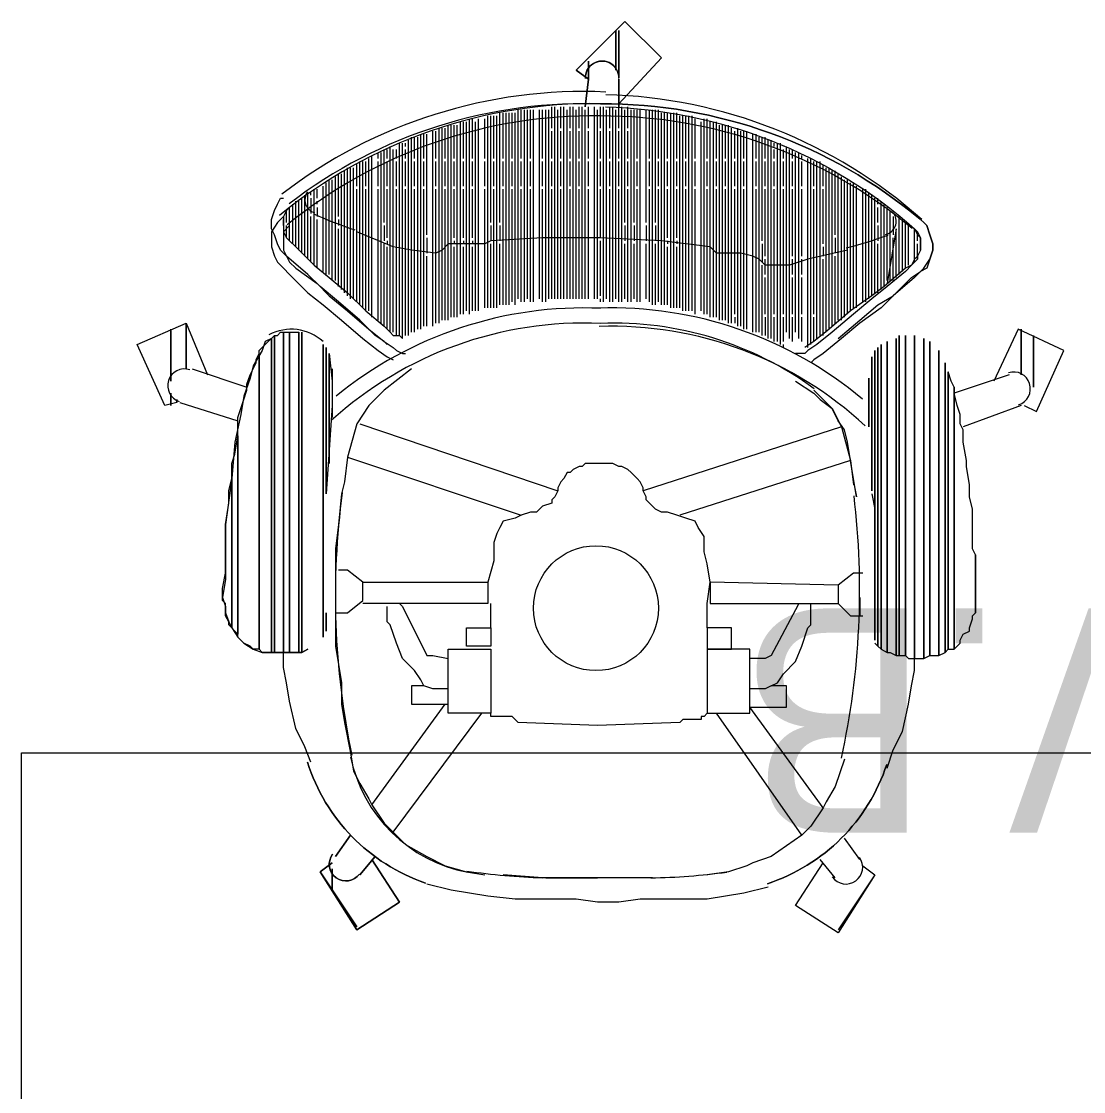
# Model space of a CAD drawing. Header units: metres. Extents: x 29 to 86.9, y -23.2 to 39.7.
# Drawn here: x 79.548 to 80.4, y -15.987 to -15.128 of the extents above; entities that cross this region are included whole.
import ezdxf

# ---------------------------------------------------------------- set-up
doc = ezdxf.new("R2010")
doc.units = ezdxf.units.M
doc.header["$LTSCALE"] = 100
doc.layers.get('0').update_dxf_attribs({"color": 254})
doc.layers.add('A-ANNO-NOTE', color=7, linetype='Continuous', lineweight=9)
doc.layers.add('Arqui', color=8, linetype='Continuous', lineweight=0)
doc.styles.add('SansSerif_1', font='SANSS__.TTF', dxfattribs={"width": 0.9, "height": 0.0018})

# ---------------------------------------------------------------- blocks, each defined once
blk = doc.blocks.new('A$C9582355f')
at = {"layer": 'Arqui'}
for points in [[(51.01793, 7.96743), (51.02038, 7.98944), (51.0106, 7.99678), (51.04973, 8.03591), (51.07907, 8.00656), (51.04483, 7.96988), (51.07907, 8.00656), (51.04973, 8.03591), (51.0106, 7.99678), (51.02038, 7.98944)], [(51.01793, 7.96743), (51.02038, 7.98944)], [(51.04483, 7.96743), (51.04483, 7.98944)], [(51.04483, 7.96743), (51.04483, 7.98944)], [(51.25271, 7.77423), (51.25271, 7.53456), (51.25271, 7.77423)], [(50.69022, 7.73266), (50.69022, 7.73021), (50.69022, 7.73266)], [(50.69022, 7.73266), (50.69022, 7.73021), (50.69022, 7.73266)], [(50.92255, 7.53456), (50.92255, 7.54924), (50.94212, 7.54924), (50.94212, 7.53456)], [(50.90788, 7.53212), (50.94212, 7.53212), (50.94212, 7.48076), (50.90788, 7.48076)], [(51.15, 7.53212), (51.11576, 7.53212), (51.11576, 7.48076), (51.15, 7.48076)], [(50.82962, 7.38294), (50.81739, 7.36582)], [(50.84674, 7.36337), (50.86875, 7.32913), (50.83451, 7.30712), (50.80517, 7.35359), (50.81495, 7.36092), (50.80517, 7.35359), (50.83451, 7.30712), (50.86875, 7.32913)], [(50.84919, 7.36582), (50.83696, 7.35114)], [(50.83451, 7.30957), (50.80517, 7.35359)]]:
    blk.add_lwpolyline(points, close=True, dxfattribs=at)
for points in [[(51.04239, 8.02857), (51.04239, 7.99678), (51.04239, 8.02857)], [(51.04239, 8.02857), (51.04239, 7.99678), (51.04239, 8.02857)], [(51.04483, 8.02857), (51.04483, 7.99189), (51.04483, 8.02857)], [(51.04483, 8.02857), (51.04483, 7.99189), (51.04483, 8.02857)], [(51.02038, 8.00412), (51.02038, 7.98944), (51.02038, 8.00412)], [(51.02038, 8.00412), (51.02038, 7.98944), (51.02038, 8.00412)], [(51.02038, 8.00412), (51.02038, 7.98944), (51.02038, 8.00412)], [(51.02038, 8.00412), (51.02038, 7.98944), (51.02038, 8.00412)], [(50.93967, 7.80602), (50.93967, 7.85738), (50.93967, 7.9601)], [(50.94212, 7.8745), (50.94212, 7.9601)], [(50.94457, 7.92586), (50.94457, 7.95521), (50.94457, 7.9601)], [(50.94701, 7.80602), (50.94701, 7.85983), (50.94701, 7.9601)], [(50.94946, 7.8745), (50.94946, 7.96254)], [(50.9519, 7.92586), (50.9519, 7.95521), (50.9519, 7.96254)], [(50.95435, 7.80847), (50.95435, 7.96254)], [(50.95679, 7.80847), (50.95679, 7.86227), (50.95679, 7.96254)], [(50.95924, 7.92586), (50.95924, 7.95521), (50.95924, 7.96254)], [(50.96168, 7.80847), (50.96168, 7.96254)], [(50.96413, 7.81336), (50.96413, 7.86227), (50.96413, 7.96499)], [(50.96658, 7.92586), (50.96658, 7.95521), (50.96658, 7.96499)], [(50.96902, 7.81092), (50.96902, 7.96499)], [(50.97147, 7.81336), (50.97147, 7.86227), (50.97147, 7.96499)], [(50.97391, 7.92586), (50.97391, 7.95521), (50.97391, 7.96499)], [(50.97636, 7.81092), (50.97636, 7.96499)], [(50.98125, 7.81336), (50.98125, 7.86227), (50.98125, 7.96499)], [(50.98369, 7.92586), (50.98369, 7.95521), (50.98369, 7.96499)], [(50.98614, 7.81092), (50.98614, 7.96499)], [(50.98859, 7.81336), (50.98859, 7.86227), (50.98859, 7.96499)], [(50.99103, 7.95031), (50.99103, 7.95521), (50.99103, 7.96499), (50.99103, 7.96743)], [(50.99348, 7.81336), (50.99348, 7.96743)], [(50.99592, 7.81336), (50.99592, 7.86227), (50.99592, 7.96499)], [(50.99837, 7.95031), (50.99837, 7.95521), (50.99837, 7.96499), (50.99837, 7.96743)], [(51.00081, 7.81336), (51.00081, 7.96743)], [(51.00326, 7.81336), (51.00326, 7.86227), (51.00326, 7.96499)], [(51.00571, 7.95031), (51.00571, 7.95521), (51.00571, 7.96499), (51.00571, 7.96743)], [(51.00815, 7.81336), (51.00815, 7.96743)], [(51.0106, 7.81336), (51.0106, 7.86227), (51.0106, 7.96499)], [(51.01304, 7.95031), (51.01304, 7.95521), (51.01304, 7.96499), (51.01304, 7.96743)], [(51.01549, 7.81336), (51.01549, 7.96743)], [(51.01793, 7.81336), (51.01793, 7.86227), (51.01793, 7.96499)], [(51.02038, 7.95031), (51.02038, 7.95521), (51.02038, 7.96499), (51.02038, 7.96743)], [(51.02527, 7.81336), (51.02527, 7.96743)], [(51.02772, 7.81336), (51.02772, 7.86227), (51.02772, 7.96499)], [(51.03016, 7.95031), (51.03016, 7.95521), (51.03016, 7.96499), (51.03016, 7.96743)], [(51.03261, 7.81092), (51.03261, 7.96743)], [(51.03505, 7.81336), (51.03505, 7.86227), (51.03505, 7.96499)], [(51.0375, 7.95031), (51.0375, 7.95521), (51.0375, 7.96499), (51.0375, 7.96743)], [(51.03994, 7.81092), (51.03994, 7.96743)], [(51.04239, 7.81336), (51.04239, 7.86227), (51.04239, 7.96499)], [(51.04483, 7.95031), (51.04483, 7.95521), (51.04483, 7.96499), (51.04483, 7.96743)], [(51.04728, 7.81092), (51.04728, 7.96743)], [(51.04973, 7.8745), (51.04973, 7.96499)], [(51.05217, 7.95031), (51.05217, 7.95521), (51.05217, 7.96499), (51.05217, 7.96743)], [(51.05462, 7.81092), (51.05462, 7.85983), (51.05462, 7.96499)], [(51.05706, 7.8745), (51.05706, 7.96499)], [(51.05951, 7.92586), (51.05951, 7.95521), (51.05951, 7.96499)], [(51.06195, 7.81092), (51.06195, 7.85983), (51.06195, 7.96499)], [(51.06685, 7.8745), (51.06685, 7.96499)], [(51.06929, 7.92586), (51.06929, 7.95521), (51.06929, 7.96499)], [(51.07174, 7.80847), (51.07174, 7.85983), (51.07174, 7.96499)], [(51.07418, 7.8745), (51.07418, 7.96499)], [(51.07663, 7.92586), (51.07663, 7.95521), (51.07663, 7.96499)], [(51.07907, 7.80847), (51.07907, 7.85983), (51.07907, 7.96254)], [(51.08152, 7.80847), (51.08152, 7.96254)], [(51.08396, 7.92586), (51.08396, 7.95521), (51.08396, 7.96254)], [(51.08641, 7.80602), (51.08641, 7.85738), (51.08641, 7.96254)], [(51.08886, 7.80602), (51.08886, 7.96254)], [(51.0913, 7.92586), (51.0913, 7.95521), (51.0913, 7.96254)], [(51.09375, 7.80602), (51.09375, 7.85738), (51.09375, 7.9601)], [(51.09619, 7.80358), (51.09619, 7.9601)], [(51.09864, 7.92586), (51.09864, 7.95521), (51.09864, 7.9601)], [(51.10108, 7.80358), (51.10108, 7.85738), (51.10108, 7.9601)], [(51.10353, 7.80358), (51.10353, 7.85494), (51.10353, 7.9601)], [(50.90788, 7.79624), (50.90788, 7.85494), (50.90788, 7.95276)], [(50.91033, 7.79869), (50.91033, 7.95276)], [(50.91277, 7.92586), (50.91277, 7.95276)], [(50.91522, 7.79869), (50.91522, 7.85738), (50.91522, 7.95276)], [(50.91766, 7.80113), (50.91766, 7.95521)], [(50.92011, 7.92586), (50.92011, 7.95521)], [(50.92255, 7.80358), (50.92255, 7.85738), (50.92255, 7.95521)], [(50.925, 7.80113), (50.925, 7.95765)], [(50.92745, 7.92586), (50.92745, 7.95521), (50.92745, 7.95765)], [(50.92989, 7.80358), (50.92989, 7.85738), (50.92989, 7.95521)], [(50.93234, 7.80358), (50.93234, 7.95765)], [(50.93723, 7.92586), (50.93723, 7.95521), (50.93723, 7.95765)], [(51.10597, 7.92586), (51.10597, 7.95521), (51.10597, 7.95765)], [(51.11087, 7.80358), (51.11087, 7.85494), (51.11087, 7.95521)], [(51.11331, 7.80113), (51.11331, 7.85494), (51.11331, 7.95765)], [(51.11576, 7.92586), (51.11576, 7.95521), (51.11576, 7.95765)], [(51.1182, 7.79869), (51.1182, 7.85494), (51.1182, 7.95521)], [(51.12065, 7.79869), (51.12065, 7.85249), (51.12065, 7.95521)], [(51.12309, 7.92586), (51.12309, 7.95521)], [(51.12554, 7.79624), (51.12554, 7.95276)], [(51.12799, 7.79624), (51.12799, 7.85004), (51.12799, 7.95276)], [(51.13043, 7.92586), (51.13043, 7.95276)], [(51.13288, 7.7938), (51.13288, 7.95276)], [(50.87853, 7.78646), (50.87853, 7.85249), (50.87853, 7.94298)], [(50.88098, 7.92586), (50.88098, 7.94298)], [(50.88343, 7.7889), (50.88343, 7.85249), (50.88343, 7.94298)], [(50.88587, 7.7889), (50.88587, 7.85249), (50.88587, 7.94542)], [(50.88832, 7.92586), (50.88832, 7.94542)], [(50.89076, 7.86472), (50.89076, 7.94542)], [(50.89565, 7.79135), (50.89565, 7.85004), (50.89565, 7.94787)], [(50.8981, 7.92586), (50.8981, 7.94787)], [(50.90054, 7.7938), (50.90054, 7.85249), (50.90054, 7.95031)], [(50.90299, 7.79624), (50.90299, 7.85249), (50.90299, 7.95031)], [(50.90544, 7.92586), (50.90544, 7.95031)], [(50.99103, 7.92586), (50.99103, 7.94787)], [(50.99837, 7.92586), (50.99837, 7.94787)], [(51.00571, 7.92586), (51.00571, 7.94787)], [(51.01304, 7.92586), (51.01304, 7.94787)], [(51.02038, 7.92586), (51.02038, 7.94787)], [(51.03016, 7.92586), (51.03016, 7.94787)], [(51.0375, 7.92586), (51.0375, 7.94787)], [(51.04483, 7.92586), (51.04483, 7.94787)], [(51.05217, 7.92586), (51.05217, 7.94787)], [(51.13532, 7.7938), (51.13532, 7.85004), (51.13532, 7.95031)], [(51.13777, 7.92586), (51.13777, 7.94787)], [(51.14021, 7.79135), (51.14021, 7.95031)], [(51.14266, 7.79135), (51.14266, 7.85004), (51.14266, 7.94787)], [(51.1451, 7.92586), (51.1451, 7.94787)], [(51.14755, 7.7889), (51.14755, 7.94787)], [(51.15244, 7.78646), (51.15244, 7.8476), (51.15244, 7.94542)], [(51.15489, 7.92586), (51.15489, 7.94542)], [(51.15733, 7.78646), (51.15733, 7.84515), (51.15733, 7.94298)], [(51.15978, 7.85983), (51.15978, 7.94298)], [(51.16222, 7.92586), (51.16222, 7.94298)], [(50.86141, 7.78646), (50.86141, 7.85738), (50.86141, 7.93564)], [(50.86631, 7.93564), (50.86631, 7.93564)], [(50.86875, 7.78401), (50.86875, 7.85494), (50.86875, 7.93809)], [(50.8712, 7.78157), (50.8712, 7.85494), (50.8712, 7.93809)], [(50.87364, 7.93564), (50.87364, 7.93809)], [(50.87609, 7.78401), (50.87609, 7.85249), (50.87609, 7.94053)], [(51.16467, 7.78157), (51.16467, 7.84026), (51.16467, 7.94053)], [(51.16711, 7.78157), (51.16711, 7.94053)], [(51.16956, 7.93564), (51.16956, 7.93809)], [(51.17201, 7.77912), (51.17201, 7.84026), (51.17201, 7.93809)], [(51.17445, 7.77668), (51.17445, 7.93809)], [(51.1769, 7.93564), (51.1769, 7.93564)], [(51.17934, 7.78646), (51.17934, 7.84026), (51.17934, 7.93564)], [(50.84185, 7.92586), (50.84185, 7.92586)], [(50.8443, 7.80358), (50.8443, 7.92586)], [(50.84674, 7.79869), (50.84674, 7.86227), (50.84674, 7.9283)], [(50.85163, 7.92586), (50.85163, 7.93075)], [(50.85408, 7.7938), (50.85408, 7.85983), (50.85408, 7.93075)], [(50.85652, 7.8745), (50.85652, 7.9332)], [(50.85897, 7.92586), (50.85897, 7.9332)], [(50.86386, 7.78646), (50.86386, 7.9332)], [(50.86631, 7.92586), (50.86631, 7.9332)], [(50.87364, 7.92586), (50.87364, 7.9332)], [(51.16956, 7.92586), (51.16956, 7.9332)], [(51.1769, 7.92586), (51.1769, 7.9332)], [(51.18179, 7.78157), (51.18179, 7.9332)], [(51.18423, 7.92586), (51.18423, 7.9332)], [(51.18668, 7.78646), (51.18668, 7.84271), (51.18668, 7.93075)], [(51.18913, 7.78157), (51.18913, 7.93075)], [(51.19157, 7.92586), (51.19157, 7.9283)], [(51.19646, 7.77423), (51.19646, 7.84271), (51.19646, 7.92586)], [(51.19891, 7.77668), (51.19891, 7.84515), (51.19891, 7.92586)], [(50.82718, 7.81581), (50.82718, 7.84026), (50.82718, 7.90874), (50.82718, 7.91852)], [(50.82962, 7.81336), (50.82962, 7.86961), (50.82962, 7.91852)], [(50.83207, 7.81336), (50.83207, 7.86716), (50.83207, 7.91852)], [(50.83451, 7.90385), (50.83451, 7.90874), (50.83451, 7.91852), (50.83451, 7.92097)], [(50.83696, 7.80847), (50.83696, 7.86716), (50.83696, 7.92341)], [(50.8394, 7.80602), (50.8394, 7.86472), (50.8394, 7.92341)], [(50.84185, 7.90385), (50.84185, 7.90874), (50.84185, 7.91852), (50.84185, 7.92341)], [(50.85163, 7.90385), (50.85163, 7.90874), (50.85163, 7.91852), (50.85163, 7.92341)], [(50.85897, 7.90385), (50.85897, 7.90874), (50.85897, 7.91852), (50.85897, 7.92341)], [(50.86631, 7.90385), (50.86631, 7.90874), (50.86631, 7.91852), (50.86631, 7.92341)], [(50.87364, 7.90385), (50.87364, 7.90874), (50.87364, 7.91852), (50.87364, 7.92341)], [(50.88098, 7.90385), (50.88098, 7.90874), (50.88098, 7.91852), (50.88098, 7.92341)], [(50.88832, 7.90385), (50.88832, 7.90874), (50.88832, 7.91852), (50.88832, 7.92341)], [(50.8981, 7.90385), (50.8981, 7.90874), (50.8981, 7.91852), (50.8981, 7.92341)], [(50.90544, 7.90385), (50.90544, 7.90874), (50.90544, 7.91852), (50.90544, 7.92341)], [(50.91277, 7.90385), (50.91277, 7.90874), (50.91277, 7.91852), (50.91277, 7.92341)], [(50.92011, 7.90385), (50.92011, 7.90874), (50.92011, 7.91852), (50.92011, 7.92341)], [(50.92745, 7.90385), (50.92745, 7.90874), (50.92745, 7.91852), (50.92745, 7.92341)], [(50.93723, 7.90385), (50.93723, 7.90874), (50.93723, 7.91852), (50.93723, 7.92341)], [(50.94457, 7.90385), (50.94457, 7.90874), (50.94457, 7.91852), (50.94457, 7.92341)], [(50.9519, 7.90385), (50.9519, 7.90874), (50.9519, 7.91852), (50.9519, 7.92341)], [(50.95924, 7.90385), (50.95924, 7.90874), (50.95924, 7.91852), (50.95924, 7.92341)], [(50.96658, 7.90385), (50.96658, 7.90874), (50.96658, 7.91852), (50.96658, 7.92341)], [(50.97391, 7.90385), (50.97391, 7.90874), (50.97391, 7.91852), (50.97391, 7.92341)], [(50.98369, 7.90385), (50.98369, 7.90874), (50.98369, 7.91852), (50.98369, 7.92341)], [(50.99103, 7.90385), (50.99103, 7.90874), (50.99103, 7.91852), (50.99103, 7.92341)], [(50.99837, 7.90385), (50.99837, 7.90874), (50.99837, 7.91852), (50.99837, 7.92341)], [(51.00571, 7.90385), (51.00571, 7.90874), (51.00571, 7.91852), (51.00571, 7.92341)], [(51.01304, 7.90385), (51.01304, 7.90874), (51.01304, 7.91852), (51.01304, 7.92341)], [(51.02038, 7.90385), (51.02038, 7.90874), (51.02038, 7.91852), (51.02038, 7.92341)], [(51.03016, 7.90385), (51.03016, 7.90874), (51.03016, 7.91852), (51.03016, 7.92341)], [(51.0375, 7.90385), (51.0375, 7.90874), (51.0375, 7.91852), (51.0375, 7.92341)], [(51.04483, 7.90385), (51.04483, 7.90874), (51.04483, 7.91852), (51.04483, 7.92341)], [(51.05217, 7.90385), (51.05217, 7.90874), (51.05217, 7.91852), (51.05217, 7.92341)], [(51.05951, 7.90385), (51.05951, 7.90874), (51.05951, 7.91852), (51.05951, 7.92341)], [(51.06929, 7.90385), (51.06929, 7.90874), (51.06929, 7.91852), (51.06929, 7.92341)], [(51.07663, 7.90385), (51.07663, 7.90874), (51.07663, 7.91852), (51.07663, 7.92341)], [(51.08396, 7.90385), (51.08396, 7.90874), (51.08396, 7.91852), (51.08396, 7.92341)], [(51.0913, 7.90385), (51.0913, 7.90874), (51.0913, 7.91852), (51.0913, 7.92341)], [(51.09864, 7.90385), (51.09864, 7.90874), (51.09864, 7.91852), (51.09864, 7.92341)], [(51.10597, 7.90385), (51.10597, 7.90874), (51.10597, 7.91852), (51.10597, 7.92341)], [(51.11576, 7.90385), (51.11576, 7.90874), (51.11576, 7.91852), (51.11576, 7.92341)], [(51.12309, 7.90385), (51.12309, 7.90874), (51.12309, 7.91852), (51.12309, 7.92341)], [(51.13043, 7.90385), (51.13043, 7.90874), (51.13043, 7.91852), (51.13043, 7.92341)], [(51.13777, 7.90385), (51.13777, 7.90874), (51.13777, 7.91852), (51.13777, 7.92341)], [(51.1451, 7.90385), (51.1451, 7.90874), (51.1451, 7.91852), (51.1451, 7.92341)], [(51.15489, 7.90385), (51.15489, 7.90874), (51.15489, 7.91852), (51.15489, 7.92341)], [(51.16222, 7.90385), (51.16222, 7.90874), (51.16222, 7.91852), (51.16222, 7.92341)], [(51.16956, 7.90385), (51.16956, 7.90874), (51.16956, 7.91852), (51.16956, 7.92341)], [(51.1769, 7.90385), (51.1769, 7.90874), (51.1769, 7.91852), (51.1769, 7.92341)], [(51.18423, 7.90385), (51.18423, 7.90874), (51.18423, 7.91852), (51.18423, 7.92341)], [(51.19157, 7.90385), (51.19157, 7.90874), (51.19157, 7.91852), (51.19157, 7.92341)], [(51.20135, 7.90385), (51.20135, 7.90874), (51.20135, 7.91852), (51.20135, 7.92341)], [(51.2038, 7.78157), (51.2038, 7.84515), (51.2038, 7.92341)], [(51.20624, 7.78401), (51.20624, 7.8476), (51.20624, 7.92341)], [(51.20869, 7.90385), (51.20869, 7.90874), (51.20869, 7.91852), (51.20869, 7.92097)], [(51.21114, 7.78646), (51.21114, 7.91852)], [(51.21358, 7.7889), (51.21358, 7.85004), (51.21358, 7.91852)], [(50.8125, 7.83293), (50.8125, 7.84026), (50.8125, 7.90874)], [(50.81495, 7.82803), (50.81495, 7.8745), (50.81495, 7.90874)], [(50.81739, 7.82803), (50.81739, 7.91118)], [(50.81984, 7.87939), (50.81984, 7.90874), (50.81984, 7.91363)], [(50.82229, 7.8207), (50.82229, 7.87206), (50.82229, 7.91363)], [(50.82473, 7.81825), (50.82473, 7.91608)], [(51.21603, 7.79135), (51.21603, 7.7938), (51.21603, 7.84026), (51.21603, 7.85004), (51.21603, 7.90874), (51.21603, 7.91608)], [(51.21847, 7.86472), (51.21847, 7.91608)], [(51.22092, 7.79624), (51.22092, 7.85249), (51.22092, 7.91363)], [(51.22336, 7.79624), (51.22336, 7.84026), (51.22336, 7.85249), (51.22336, 7.90874), (51.22336, 7.91118)], [(51.22581, 7.79869), (51.22581, 7.85249), (51.22581, 7.90874)], [(51.22825, 7.80113), (51.22825, 7.85494), (51.22825, 7.90874)], [(50.80027, 7.84026), (50.80027, 7.87939), (50.80027, 7.9014)], [(50.80272, 7.89407), (50.80272, 7.9014)], [(50.80761, 7.83537), (50.80761, 7.87695), (50.80761, 7.90385)], [(50.81006, 7.83293), (50.81006, 7.87695), (50.81006, 7.90629)], [(50.83451, 7.81092), (50.83451, 7.84026), (50.83451, 7.86716), (50.83451, 7.9014)], [(50.84185, 7.80358), (50.84185, 7.84026), (50.84185, 7.86472), (50.84185, 7.9014)], [(50.85163, 7.79624), (50.85163, 7.84026), (50.85163, 7.9014)], [(50.85897, 7.86227), (50.85897, 7.9014)], [(50.86631, 7.78401), (50.86631, 7.7938), (50.86631, 7.84026), (50.86631, 7.9014)], [(50.87364, 7.78401), (50.87364, 7.7938), (50.87364, 7.84026), (50.87364, 7.85249), (50.87364, 7.9014)], [(50.88098, 7.78646), (50.88098, 7.7938), (50.88098, 7.84026), (50.88098, 7.85249), (50.88098, 7.9014)], [(50.88832, 7.79135), (50.88832, 7.7938), (50.88832, 7.84026), (50.88832, 7.85004), (50.88832, 7.9014)], [(50.8981, 7.7938), (50.8981, 7.84026), (50.8981, 7.85004), (50.8981, 7.9014)], [(50.90544, 7.79624), (50.90544, 7.84026), (50.90544, 7.9014)], [(50.91277, 7.86227), (50.91277, 7.9014)], [(50.92011, 7.86227), (50.92011, 7.9014)], [(50.92745, 7.86227), (50.92745, 7.9014)], [(50.93723, 7.80602), (50.93723, 7.84026), (50.93723, 7.9014)], [(50.94457, 7.80602), (50.94457, 7.84026), (50.94457, 7.9014)], [(50.9519, 7.80847), (50.9519, 7.84026), (50.9519, 7.9014)], [(50.95924, 7.81092), (50.95924, 7.84026), (50.95924, 7.9014)], [(50.96658, 7.81092), (50.96658, 7.84026), (50.96658, 7.9014)], [(50.97391, 7.81092), (50.97391, 7.84026), (50.97391, 7.9014)], [(50.98369, 7.81092), (50.98369, 7.84026), (50.98369, 7.9014)], [(50.99103, 7.81336), (50.99103, 7.84026), (50.99103, 7.9014)], [(50.99837, 7.81336), (50.99837, 7.84026), (50.99837, 7.9014)], [(51.00571, 7.81336), (51.00571, 7.84026), (51.00571, 7.9014)], [(51.01304, 7.81336), (51.01304, 7.84026), (51.01304, 7.9014)], [(51.02038, 7.81336), (51.02038, 7.84026), (51.02038, 7.9014)], [(51.03016, 7.86227), (51.03016, 7.9014)], [(51.0375, 7.81092), (51.0375, 7.84026), (51.0375, 7.9014)], [(51.04483, 7.81092), (51.04483, 7.84026), (51.04483, 7.9014)], [(51.05217, 7.81092), (51.05217, 7.84026), (51.05217, 7.9014)], [(51.05951, 7.81092), (51.05951, 7.84026), (51.05951, 7.9014)], [(51.06929, 7.81092), (51.06929, 7.84026), (51.06929, 7.9014)], [(51.07663, 7.81092), (51.07663, 7.84026), (51.07663, 7.9014)], [(51.08396, 7.86227), (51.08396, 7.9014)], [(51.0913, 7.86227), (51.0913, 7.9014)], [(51.09864, 7.80358), (51.09864, 7.84026), (51.09864, 7.9014)], [(51.10597, 7.80113), (51.10597, 7.84026), (51.10597, 7.9014)], [(51.11576, 7.80113), (51.11576, 7.84026), (51.11576, 7.9014)], [(51.12309, 7.79869), (51.12309, 7.84026), (51.12309, 7.85004), (51.12309, 7.9014)], [(51.13043, 7.79624), (51.13043, 7.84026), (51.13043, 7.85004), (51.13043, 7.9014)], [(51.13777, 7.80113), (51.13777, 7.84026), (51.13777, 7.85004), (51.13777, 7.9014)], [(51.1451, 7.7889), (51.1451, 7.7938), (51.1451, 7.84026), (51.1451, 7.85004), (51.1451, 7.9014)], [(51.15489, 7.78646), (51.15489, 7.7938), (51.15489, 7.84026), (51.15489, 7.9014)], [(51.16222, 7.8476), (51.16222, 7.9014)], [(51.16956, 7.80113), (51.16956, 7.84026), (51.16956, 7.9014)], [(51.1769, 7.80113), (51.1769, 7.84026), (51.1769, 7.9014)], [(51.18423, 7.8476), (51.18423, 7.9014)], [(51.19157, 7.8476), (51.19157, 7.9014)], [(51.20135, 7.80113), (51.20135, 7.84026), (51.20135, 7.9014)], [(51.20869, 7.85738), (51.20869, 7.9014)], [(51.2307, 7.80358), (51.2307, 7.84026), (51.2307, 7.90629)], [(51.23315, 7.80602), (51.23315, 7.85494), (51.23315, 7.90629)], [(51.23559, 7.80602), (51.23559, 7.85494), (51.23559, 7.90385)], [(51.24048, 7.81092), (51.24048, 7.84026), (51.24048, 7.9014)], [(51.24293, 7.81092), (51.24293, 7.85738), (51.24293, 7.9014)], [(50.85897, 7.77668), (50.85652, 7.77912), (50.84919, 7.78401), (50.83696, 7.79624), (50.81984, 7.81092), (50.80517, 7.82314), (50.79538, 7.83293), (50.77826, 7.8476), (50.77337, 7.85249), (50.77093, 7.85738), (50.76848, 7.86472), (50.76604, 7.86961), (50.76604, 7.87695), (50.76848, 7.88428), (50.77093, 7.88917), (50.77337, 7.89407), (50.77582, 7.89407)], [(50.7856, 7.85494), (50.7856, 7.89162)], [(50.78805, 7.85249), (50.78805, 7.89162)], [(50.79049, 7.85004), (50.79049, 7.89407)], [(50.79294, 7.8476), (50.79294, 7.89162), (50.79294, 7.89651)], [(50.79538, 7.84515), (50.79538, 7.88428), (50.79538, 7.89896)], [(50.79783, 7.89651), (50.79783, 7.89896)], [(50.79783, 7.89407), (50.79783, 7.88184)], [(50.80272, 7.88917), (50.80272, 7.89162)], [(51.03261, 7.86227), (51.03261, 7.89162)], [(51.24537, 7.81336), (51.24537, 7.89896)], [(51.24782, 7.81581), (51.24782, 7.84026), (51.24782, 7.89651)], [(51.25027, 7.81825), (51.25027, 7.85983), (51.25027, 7.89407)], [(51.25271, 7.88917), (51.25271, 7.89407)], [(51.25516, 7.8207), (51.25516, 7.84026), (51.25516, 7.89162)], [(50.78071, 7.88673), (50.77826, 7.88428), (50.77582, 7.87939), (50.77582, 7.87695), (50.77582, 7.87206), (50.77582, 7.86716), (50.77826, 7.86227), (50.78071, 7.85983), (50.7856, 7.85494), (50.80027, 7.84026), (50.8125, 7.83048), (50.82718, 7.81825), (50.84185, 7.80358), (50.85652, 7.79135), (50.86141, 7.78646), (50.86386, 7.78401), (50.86875, 7.78401), (50.8712, 7.78157)], [(50.77826, 7.8745), (50.77826, 7.88428)], [(50.78071, 7.85983), (50.78071, 7.88673)], [(50.78316, 7.85738), (50.78316, 7.88917)], [(50.80272, 7.88673), (50.80272, 7.87939)], [(51.25271, 7.8745), (51.25271, 7.88673)], [(51.2576, 7.82314), (51.2576, 7.88917)], [(51.26005, 7.82803), (51.26005, 7.86472), (51.26005, 7.88673)], [(51.26249, 7.82803), (51.26249, 7.84026), (51.26249, 7.86472), (51.26249, 7.88428)], [(51.26494, 7.88184), (51.26494, 7.88428)], [(50.77582, 7.87939), (50.77093, 7.8745), (50.76604, 7.86716), (50.76604, 7.86227), (50.76604, 7.85494), (50.76848, 7.8476), (50.77093, 7.84271), (50.77582, 7.83782), (50.78071, 7.83293), (50.79538, 7.81825), (50.80761, 7.80847), (50.82229, 7.79624), (50.8394, 7.78157), (50.85163, 7.77179), (50.85897, 7.76689), (50.86386, 7.76445)], [(50.77582, 7.87206), (50.77582, 7.87695)], [(50.79783, 7.84271), (50.79783, 7.87939)], [(50.80272, 7.83782), (50.80272, 7.84026), (50.80272, 7.87695)], [(50.81984, 7.87695), (50.81984, 7.87206)], [(51.28939, 7.8745), (51.29184, 7.87206), (51.29429, 7.86472), (51.29673, 7.85738), (51.29673, 7.85249), (51.29429, 7.84515), (51.29184, 7.83782), (51.28695, 7.83537), (51.28206, 7.83048), (51.26494, 7.81581), (51.25516, 7.80602), (51.23804, 7.7938), (51.22336, 7.78157), (51.20869, 7.76934), (51.20135, 7.76445), (51.19891, 7.762)], [(51.22092, 7.78157), (51.23804, 7.79624), (51.25271, 7.80847), (51.26494, 7.81581), (51.27961, 7.83048), (51.28695, 7.83537), (51.28939, 7.83782), (51.29429, 7.84515), (51.29673, 7.85249), (51.29673, 7.85738), (51.29429, 7.86472), (51.29184, 7.87206), (51.28939, 7.8745), (51.28695, 7.87695)], [(51.26494, 7.87939), (51.26494, 7.86472)], [(51.26983, 7.83293), (51.26983, 7.84026), (51.26983, 7.87939)], [(51.27228, 7.83537), (51.27228, 7.87695)], [(51.27472, 7.83782), (51.27472, 7.8745)], [(50.78071, 7.87206), (50.77582, 7.86716), (50.77582, 7.86472), (50.77582, 7.85983), (50.77582, 7.85738), (50.77582, 7.85249), (50.77826, 7.8476), (50.78071, 7.84271), (50.7856, 7.83782), (50.80272, 7.82559), (50.8125, 7.81581), (50.82718, 7.80358), (50.8443, 7.7889), (50.85652, 7.77912), (50.86386, 7.77423), (50.86631, 7.77179), (50.8712, 7.76934), (50.87364, 7.76934)], [(50.77826, 7.86227), (50.77826, 7.87206)], [(50.81984, 7.82314), (50.81984, 7.84026), (50.81984, 7.86961)], [(51.22825, 7.85249), (51.19646, 7.84515), (51.18179, 7.84026), (51.16222, 7.84026), (51.15733, 7.84515), (51.15244, 7.8476), (51.14266, 7.85004), (51.12309, 7.85004), (51.1182, 7.85494), (51.07907, 7.85983), (51.03016, 7.86227), (50.98369, 7.86227), (50.94212, 7.85983), (50.93723, 7.85738), (50.91766, 7.85738), (50.90788, 7.85738), (50.90299, 7.85249), (50.8981, 7.85004), (50.87853, 7.85249), (50.86386, 7.85494), (50.83451, 7.86716)], [(50.85652, 7.87206), (50.85652, 7.85983)], [(50.94212, 7.87206), (50.94212, 7.85983)], [(50.94946, 7.87206), (50.94946, 7.85983)], [(51.04973, 7.87206), (51.04973, 7.85983)], [(51.05706, 7.87206), (51.05706, 7.85983)], [(51.06685, 7.87206), (51.06685, 7.85983)], [(51.07418, 7.87206), (51.07418, 7.85983)], [(51.28206, 7.86961), (51.2845, 7.86472), (51.28695, 7.86227), (51.28695, 7.85738), (51.28695, 7.85249), (51.2845, 7.8476), (51.2845, 7.84515), (51.27961, 7.84026), (51.27472, 7.83537), (51.26005, 7.82314), (51.24782, 7.81336), (51.23315, 7.80113), (51.21603, 7.78646), (51.2038, 7.77668), (51.19646, 7.77179), (51.19402, 7.76934), (51.19157, 7.76934), (51.18668, 7.76934)], [(51.25271, 7.87206), (51.25271, 7.85983)], [(51.26738, 7.83048), (51.26738, 7.86961), (51.26005, 7.82559)], [(51.27717, 7.84026), (51.27717, 7.87206)], [(51.28206, 7.84271), (51.28206, 7.86961)], [(51.2845, 7.85983), (51.2845, 7.86716)], [(50.85652, 7.79135), (50.85652, 7.85738)], [(50.85897, 7.85983), (50.85897, 7.85738)], [(50.89076, 7.86227), (50.89076, 7.85004)], [(50.91277, 7.85983), (50.91277, 7.85738)], [(50.92011, 7.85983), (50.92011, 7.85738)], [(50.92745, 7.85983), (50.92745, 7.85738)], [(50.94212, 7.80602), (50.94212, 7.85738)], [(50.94946, 7.80847), (50.94946, 7.85738)], [(51.03016, 7.81825), (51.03016, 7.84026), (51.03016, 7.85983)], [(51.04973, 7.81336), (51.04973, 7.85738)], [(51.05706, 7.81336), (51.05706, 7.85738)], [(51.06685, 7.81336), (51.06685, 7.85738)], [(51.07418, 7.80847), (51.07418, 7.85738)], [(51.08396, 7.85983), (51.08396, 7.85738)], [(51.0913, 7.85983), (51.0913, 7.85738)], [(51.15978, 7.85738), (51.15978, 7.84271)], [(51.21847, 7.86227), (51.21847, 7.85004)], [(51.25271, 7.81825), (51.25271, 7.85738)], [(51.26494, 7.82803), (51.26494, 7.86227)], [(51.2845, 7.84515), (51.2845, 7.85738)], [(51.28695, 7.85249), (51.28695, 7.86227)], [(50.85897, 7.7889), (50.85897, 7.7938), (50.85897, 7.84026), (50.85897, 7.85494)], [(50.91277, 7.79869), (50.91277, 7.84026), (50.91277, 7.85494)], [(50.92011, 7.80113), (50.92011, 7.84026), (50.92011, 7.85494)], [(50.92745, 7.80358), (50.92745, 7.84026), (50.92745, 7.85494)], [(51.08396, 7.80847), (51.08396, 7.84026), (51.08396, 7.85494)], [(51.0913, 7.80602), (51.0913, 7.84026), (51.0913, 7.85494)], [(51.20869, 7.85494), (51.20869, 7.8476)], [(50.89076, 7.79135), (50.89076, 7.8476)], [(51.15978, 7.78401), (51.15978, 7.84026)], [(51.16222, 7.83293), (51.16222, 7.84026), (51.16222, 7.84271), (51.16222, 7.84515)], [(51.18423, 7.83293), (51.18423, 7.84026), (51.18423, 7.84271), (51.18423, 7.84515)], [(51.19157, 7.83293), (51.19157, 7.84026), (51.19157, 7.84271), (51.19157, 7.84515)], [(51.20869, 7.78401), (51.20869, 7.7938), (51.20869, 7.84026), (51.20869, 7.84515)], [(51.21847, 7.7938), (51.21847, 7.8476)], [(51.16222, 7.80113), (51.16222, 7.83048)], [(51.18423, 7.80113), (51.18423, 7.83048)], [(51.19157, 7.80113), (51.19157, 7.83048)], [(51.03016, 7.81581), (51.03016, 7.81825)], [(51.03016, 7.81092), (51.03016, 7.81336)], [(51.13777, 7.79869), (51.13777, 7.7938)], [(51.16222, 7.79869), (51.16222, 7.7938), (51.16222, 7.78401)], [(51.16956, 7.77912), (51.16956, 7.78401), (51.16956, 7.7938), (51.16956, 7.79869)], [(51.1769, 7.77912), (51.1769, 7.78401), (51.1769, 7.7938), (51.1769, 7.79869)], [(51.18423, 7.77912), (51.18423, 7.78401), (51.18423, 7.7938), (51.18423, 7.79869)], [(51.19157, 7.77912), (51.19157, 7.78401), (51.19157, 7.7938), (51.19157, 7.79869)], [(51.20135, 7.77912), (51.20135, 7.78401), (51.20135, 7.7938), (51.20135, 7.79869)], [(50.65843, 7.77668), (50.69756, 7.7938)], [(50.69022, 7.73021), (50.68044, 7.72776), (50.65843, 7.77668), (50.69756, 7.7938), (50.71468, 7.75222)], [(50.68533, 7.7889), (50.68533, 7.74733), (50.68533, 7.7889)], [(50.68533, 7.7889), (50.68533, 7.74733), (50.68533, 7.7889)], [(50.69756, 7.7938), (50.69756, 7.75711), (50.69756, 7.7938)], [(50.69756, 7.7938), (50.69756, 7.75711), (50.69756, 7.7938)], [(51.3701, 7.72776), (51.37988, 7.72287), (51.40189, 7.77179), (51.36521, 7.7889), (51.34564, 7.74733)], [(51.40189, 7.77179), (51.36521, 7.7889)], [(51.36765, 7.7889), (51.36765, 7.75222), (51.36765, 7.7889)], [(51.36765, 7.7889), (51.36765, 7.75222), (51.36765, 7.7889)], [(50.70245, 7.75711), (50.74647, 7.74244), (50.74647, 7.74488), (50.74892, 7.75222), (50.75136, 7.75711), (50.75381, 7.762), (50.75381, 7.76445), (50.75625, 7.76934), (50.75625, 7.77179), (50.7587, 7.77423), (50.76115, 7.77668), (50.76359, 7.77912), (50.76604, 7.78157), (50.76848, 7.78401), (50.77093, 7.78401), (50.77337, 7.78646), (50.77582, 7.78646), (50.78071, 7.78646), (50.78316, 7.78646), (50.78805, 7.78646)], [(50.76604, 7.78157), (50.76115, 7.77912), (50.7587, 7.77179), (50.75136, 7.75956), (50.74892, 7.74978), (50.74403, 7.7351), (50.74158, 7.72043), (50.73669, 7.69842), (50.73424, 7.66907), (50.72935, 7.63239), (50.72935, 7.60548), (50.72935, 7.58837), (50.72691, 7.57369), (50.72935, 7.56636), (50.72935, 7.56146), (50.7318, 7.55413), (50.73424, 7.54924), (50.73913, 7.5419), (50.74403, 7.53701), (50.75136, 7.53212), (50.7587, 7.52967), (50.76848, 7.52967), (50.77582, 7.52967), (50.7856, 7.52967), (50.79049, 7.52967), (50.79538, 7.53212), (50.79049, 7.52967), (50.78805, 7.52967), (50.7856, 7.52967), (50.78071, 7.52967), (50.77582, 7.52967), (50.76848, 7.52967), (50.76359, 7.52967), (50.7587, 7.52967), (50.75625, 7.53212), (50.75136, 7.53212), (50.74892, 7.53456), (50.74403, 7.53701), (50.74158, 7.53945), (50.73913, 7.5419), (50.73913, 7.54434), (50.73669, 7.54679), (50.73424, 7.54924), (50.7318, 7.55168), (50.7318, 7.55413), (50.72935, 7.55902), (50.72935, 7.56146), (50.72935, 7.56636), (50.72935, 7.5688), (50.72691, 7.57125), (50.72691, 7.57369), (50.72691, 7.58103), (50.72935, 7.59326), (50.72935, 7.60059), (50.72935, 7.61038), (50.72935, 7.61771), (50.72935, 7.63239), (50.7318, 7.64951), (50.7318, 7.65929), (50.73424, 7.66907), (50.73424, 7.6813), (50.73669, 7.68864), (50.73913, 7.70331), (50.73913, 7.71065), (50.73913, 7.71798), (50.74158, 7.72532), (50.74403, 7.73266), (50.74647, 7.73999), (50.74647, 7.74244)], [(50.76604, 7.78157), (50.76604, 7.52967), (50.76604, 7.78157)], [(50.76848, 7.78401), (50.76848, 7.52967), (50.76848, 7.78401)], [(50.77582, 7.78646), (50.77582, 7.52967), (50.77582, 7.78646)], [(50.77582, 7.78646), (50.77582, 7.52967), (50.77582, 7.78646)], [(50.78071, 7.78646), (50.78071, 7.52967), (50.78071, 7.78646)], [(50.78805, 7.78646), (50.78805, 7.52967), (50.78805, 7.78646)], [(50.79049, 7.78646), (50.79049, 7.52967), (50.79049, 7.78646)], [(51.26738, 7.78157), (51.26738, 7.52723), (51.26738, 7.78157)], [(51.26983, 7.78401), (51.26983, 7.52723), (51.26983, 7.78401)], [(51.27472, 7.78401), (51.27472, 7.52723), (51.27472, 7.78401)], [(51.28206, 7.78401), (51.28206, 7.52478), (51.28206, 7.78401)], [(51.28939, 7.78157), (51.28939, 7.52478), (51.28939, 7.78157)], [(51.37744, 7.78401), (51.37744, 7.74244), (51.37744, 7.78401)], [(51.37744, 7.78401), (51.37744, 7.74244), (51.37744, 7.78401)], [(50.80761, 7.77668), (50.80761, 7.5419), (50.80761, 7.77668)], [(50.80761, 7.77668), (50.80761, 7.61771), (50.80761, 7.77668)], [(50.80761, 7.77668), (50.80761, 7.62505), (50.80761, 7.77668)], [(50.81006, 7.77423), (50.81006, 7.65684), (50.81006, 7.77423)], [(51.1769, 7.77423), (51.1769, 7.77668)], [(51.25027, 7.77179), (51.25027, 7.6226), (51.25027, 7.77179)], [(51.25027, 7.77179), (51.25027, 7.53945), (51.25027, 7.77179)], [(51.25516, 7.77668), (51.25516, 7.53212), (51.25516, 7.77668)], [(51.26005, 7.77912), (51.26005, 7.52967), (51.26005, 7.77912)], [(51.29429, 7.77912), (51.29429, 7.52723), (51.29429, 7.77912)], [(51.29429, 7.77912), (51.29429, 7.52723), (51.29429, 7.77912)], [(51.30162, 7.77179), (51.30162, 7.52723), (51.30162, 7.77179)], [(50.75625, 7.76934), (50.75625, 7.53212), (50.75625, 7.76934)], [(50.8125, 7.76934), (50.81495, 7.74733), (50.81495, 7.7351), (50.81495, 7.72776), (50.81006, 7.65684)], [(50.8125, 7.76934), (50.8125, 7.6813), (50.8125, 7.76934)], [(50.8125, 7.76934), (50.8125, 7.68864), (50.8125, 7.76934)], [(51.24782, 7.76689), (51.24782, 7.65929), (51.24782, 7.76689)], [(50.81495, 7.75711), (50.81495, 7.75222), (50.81495, 7.74733), (50.81495, 7.74488), (50.81495, 7.73999), (50.81495, 7.72776), (50.81495, 7.71798)], [(50.87853, 7.75711), (50.85652, 7.73999), (50.85163, 7.7351), (50.8443, 7.72776), (50.83451, 7.71309), (50.82718, 7.68619), (50.82473, 7.66662), (50.82229, 7.65684), (50.81984, 7.63239), (50.81739, 7.61282), (50.81739, 7.5957), (50.81739, 7.57614), (50.81739, 7.56146), (50.81739, 7.53456), (50.81984, 7.51989), (50.82229, 7.50522), (50.82229, 7.4881), (50.82473, 7.47342), (50.82962, 7.44897), (50.83207, 7.43429), (50.83696, 7.42451), (50.8443, 7.41228), (50.84674, 7.40739), (50.85652, 7.39272), (50.86386, 7.38538), (50.87364, 7.3756), (50.89076, 7.36582), (50.90544, 7.35848), (50.92255, 7.35359), (50.93723, 7.35114)], [(51.24782, 7.762), (51.24782, 7.67641), (51.24782, 7.762)], [(51.30651, 7.762), (51.30651, 7.52967), (51.30651, 7.762)], [(51.35787, 7.75222), (51.31385, 7.73755), (51.31385, 7.74244), (51.31141, 7.74733), (51.30896, 7.75467)], [(51.30896, 7.75467), (51.30896, 7.53212), (51.30896, 7.75467)], [(51.18668, 7.74733), (51.20135, 7.73755), (51.20624, 7.73266), (51.21603, 7.72532), (51.22336, 7.71065), (51.2307, 7.68374), (51.23315, 7.66418)], [(51.24537, 7.74978), (51.24537, 7.71065), (51.24537, 7.74978)], [(50.68533, 7.73755), (50.68533, 7.72776), (50.68533, 7.73755)], [(50.68533, 7.73755), (50.68533, 7.72776), (50.68533, 7.73755)], [(51.23315, 7.66662), (51.23559, 7.6544), (51.2307, 7.68374), (51.22825, 7.69842), (51.22581, 7.7082), (51.22092, 7.71554), (51.21603, 7.72532), (51.20869, 7.73266), (51.20135, 7.73999)], [(51.25027, 7.53701), (51.25271, 7.53456), (51.25516, 7.53212), (51.26005, 7.52967), (51.26249, 7.52967), (51.26738, 7.52723), (51.26983, 7.52723), (51.27472, 7.52723), (51.27717, 7.52478), (51.28206, 7.52478), (51.28939, 7.52478), (51.29429, 7.52723), (51.29918, 7.52723), (51.30162, 7.52723), (51.30651, 7.52967), (51.30896, 7.53212), (51.31385, 7.53212), (51.3163, 7.53456), (51.31874, 7.53701), (51.31874, 7.53945), (51.32119, 7.54434), (51.32608, 7.54679), (51.32608, 7.54924), (51.32852, 7.55657), (51.32852, 7.55902), (51.33097, 7.56146), (51.33097, 7.56636), (51.33097, 7.5688), (51.33097, 7.57125), (51.33097, 7.57614), (51.33097, 7.58837), (51.33097, 7.5957), (51.33097, 7.60793), (51.32852, 7.61282), (51.32852, 7.6275), (51.32852, 7.64461), (51.32608, 7.6544), (51.32608, 7.66418), (51.32363, 7.67885), (51.32363, 7.68374), (51.32119, 7.69842), (51.32119, 7.7082), (51.31874, 7.71309), (51.31874, 7.72043), (51.3163, 7.72776), (51.31385, 7.73755)], [(51.31385, 7.74244), (51.31385, 7.53212), (51.31385, 7.74244)], [(51.31385, 7.73755), (51.31385, 7.53456), (51.31385, 7.73755)], [(50.69267, 7.73021), (50.73913, 7.71554)], [(51.36765, 7.72776), (51.32119, 7.71065)], [(50.83696, 7.71309), (50.99592, 7.65929)], [(50.73913, 7.70331), (50.73913, 7.54434), (50.73913, 7.70331)], [(51.22336, 7.71065), (51.0644, 7.65929)], [(50.82718, 7.68619), (50.96658, 7.63972)], [(51.11576, 7.54924), (51.11576, 7.53212), (51.13532, 7.53212), (51.13532, 7.54924), (51.11576, 7.54924), (51.11576, 7.5688), (51.1182, 7.58592), (51.11576, 7.60059), (51.11331, 7.61038), (51.11331, 7.61527), (51.11331, 7.6226), (51.10842, 7.62994), (51.10597, 7.63483), (51.09864, 7.63728), (51.0913, 7.63972), (51.08396, 7.64217), (51.07907, 7.64217), (51.07418, 7.64461), (51.06929, 7.64951), (51.06685, 7.65195), (51.06685, 7.6544), (51.0644, 7.65929), (51.0644, 7.66173), (51.06195, 7.66662), (51.05951, 7.66907), (51.05462, 7.67396), (51.05217, 7.67641), (51.04728, 7.67885), (51.04483, 7.67885), (51.03994, 7.6813), (51.0375, 7.6813), (51.03261, 7.6813), (51.03016, 7.6813), (51.02772, 7.6813), (51.02282, 7.6813), (51.01793, 7.6813), (51.01549, 7.67885), (51.01304, 7.67885), (51.00815, 7.67641), (51.00571, 7.67396), (51.00326, 7.67396), (51.00081, 7.66907), (50.99837, 7.66662), (50.99592, 7.66173), (50.99592, 7.65929), (50.99348, 7.6544), (50.99103, 7.65195), (50.99103, 7.64951), (50.98369, 7.64706), (50.9788, 7.64217), (50.97391, 7.64217), (50.96658, 7.63972), (50.96168, 7.63728), (50.9519, 7.63483), (50.94946, 7.62994), (50.94701, 7.62505), (50.94457, 7.61771), (50.94457, 7.61038), (50.94457, 7.60304), (50.93967, 7.58592)], [(51.2307, 7.68374), (51.09375, 7.63972)], [(50.73424, 7.66907), (50.73424, 7.54924), (50.73424, 7.66907)], [(51.24782, 7.65684), (51.25027, 7.64461), (51.25027, 7.63483), (51.25027, 7.6226), (51.25027, 7.61527), (51.25027, 7.60548)], [(51.33097, 7.60793), (51.33097, 7.56146), (51.33097, 7.60793)], [(50.81739, 7.56146), (50.82718, 7.56146), (50.8394, 7.57125), (50.8394, 7.58592), (50.82718, 7.5957), (50.81984, 7.5957)], [(51.24048, 7.59326), (51.23315, 7.59326), (51.22092, 7.58347), (51.22092, 7.5688)], [(51.33097, 7.5957), (51.33097, 7.56636), (51.33097, 7.5957)], [(50.8394, 7.58592), (50.93967, 7.58592), (50.93967, 7.5688), (50.8394, 7.5688)], [(51.22092, 7.58347), (51.1182, 7.58592), (51.1182, 7.5688), (51.22092, 7.5688), (51.2307, 7.55902), (51.24048, 7.55902)], [(51.23804, 7.57369), (51.23804, 7.55902)], [(50.88832, 7.50277), (50.88587, 7.50766), (50.88098, 7.515), (50.8712, 7.52478), (50.86631, 7.53701), (50.86141, 7.55168), (50.85897, 7.55413), (50.85897, 7.55657), (50.85897, 7.55902), (50.85897, 7.56636)], [(50.86875, 7.5688), (50.8712, 7.56636), (50.89076, 7.52723), (50.89565, 7.52723), (50.90788, 7.52478)], [(50.94212, 7.54924), (50.94212, 7.5688)], [(51.18913, 7.5688), (51.18668, 7.56391), (51.16711, 7.52723), (51.16222, 7.52478), (51.15, 7.52478)], [(51.16711, 7.50277), (51.17201, 7.50522), (51.1769, 7.51255), (51.18668, 7.52233), (51.19157, 7.53456), (51.19646, 7.54924), (51.19891, 7.55168), (51.19891, 7.55902), (51.19891, 7.56391), (51.19891, 7.5688)], [(50.81006, 7.56146), (50.81006, 7.54679), (50.81006, 7.56146)], [(51.19891, 7.55902), (51.19891, 7.56391)], [(50.7856, 7.46853), (50.78071, 7.49054), (50.77826, 7.50522), (50.77582, 7.51744), (50.77582, 7.52478), (50.77582, 7.52967)], [(51.26005, 7.43674), (51.26494, 7.45141), (51.27228, 7.46609), (51.27717, 7.4881), (51.27961, 7.50277), (51.28206, 7.515), (51.28206, 7.51989), (51.28206, 7.52478)], [(50.79783, 7.44163), (50.79294, 7.45386), (50.7856, 7.46853), (50.78071, 7.49054), (50.77826, 7.50522), (50.77582, 7.51744)], [(50.90788, 7.50032), (50.89565, 7.50032), (50.88832, 7.50277), (50.87853, 7.50277), (50.87853, 7.4881), (50.90788, 7.4881)], [(51.20869, 7.40495), (51.15, 7.48565), (51.17934, 7.48565), (51.17934, 7.50277), (51.16711, 7.50277), (51.16222, 7.50032), (51.15, 7.50032)], [(50.84674, 7.40739), (50.90544, 7.4881)], [(50.86386, 7.38538), (50.93478, 7.48076)], [(51.11576, 7.48076), (51.11331, 7.47831), (51.11087, 7.47831), (51.11087, 7.47587), (51.09619, 7.47587), (51.09375, 7.47342), (51.02772, 7.47098), (50.96413, 7.47342), (50.95924, 7.47831), (50.94701, 7.47831), (50.94457, 7.47831), (50.94212, 7.47831), (50.94212, 7.48076)], [(51.22581, 7.44408), (51.21847, 7.42206), (51.21114, 7.40984), (51.20869, 7.40495), (51.19891, 7.39027), (51.19157, 7.38294), (51.12309, 7.48076)], [(51.92525, 6.75442), (50.60952, 6.75442), (50.60952, 6.74952), (50.5655, 6.74952), (50.5655, 7.44897), (51.96683, 7.44897), (51.96683, 6.74952), (51.92525, 6.74952), (51.92525, 6.82534), (50.60952, 6.82534), (50.60952, 6.74952)], [(51.19157, 7.38294), (51.16711, 7.36582), (51.15244, 7.36092), (51.14755, 7.35848), (51.13288, 7.35359), (51.11576, 7.35114)], [(51.23804, 7.36337), (51.22581, 7.38049)], [(51.24048, 7.35848), (51.25027, 7.35114), (51.22092, 7.30468), (51.18668, 7.32669), (51.20869, 7.36092)], [(51.21847, 7.3487), (51.20624, 7.36337)], [(50.81495, 7.35603), (50.81495, 7.33891), (50.81495, 7.35603)], [(50.81495, 7.35603), (50.81495, 7.33891), (50.81495, 7.35603)], [(50.98614, 7.3487), (51.02772, 7.3487), (51.00081, 7.3487), (50.98369, 7.3487), (50.9519, 7.35114)], [(51.25027, 7.35114), (51.22092, 7.30712)], [(51.16467, 7.34136), (51.1451, 7.33647), (51.11576, 7.33158), (51.09375, 7.33158), (51.07418, 7.33158), (51.06195, 7.33158), (51.04483, 7.32913), (51.02772, 7.32913), (51.0106, 7.33158), (50.99348, 7.33158), (50.98125, 7.33158), (50.96168, 7.33158), (50.93967, 7.33402), (50.91033, 7.33891), (50.89076, 7.34381)], [(50.9788, 7.3487), (50.9788, 7.3487)], [(51.07174, 7.3487), (51.02772, 7.3487)]]:
    blk.add_lwpolyline(points, dxfattribs=at)
for points in [[(51.04483, 7.99059, 1.023272), (51.01794, 7.99013, -1.023302)], [(50.79506, 7.44149, 0.237838), (50.88967, 7.3446, -0.237838)], [(51.16406, 7.34403, 0.237814), (51.25982, 7.43978, -0.237814)], [(50.8151, 7.36765, 0.999985), (50.83681, 7.35176, -0.999985)]]:
    blk.add_lwpolyline(points, format="xyb", close=True, dxfattribs=at)
for points in [[(51.03016, 7.96988, -0.176825), (51.28649, 7.87719, 0.176825), (51.03016, 7.96988, 0.176827), (50.77261, 7.88023)], [(51.28021, 7.86969, 0.176828), (51.02988, 7.96005, 0.176827), (50.7788, 7.87265)], [(51.03415, 7.9673, -0.176851), (51.28206, 7.86961), (51.2845, 7.86716), (51.28695, 7.86227), (51.28695, 7.85738), (51.28695, 7.85249), (51.2845, 7.8476), (51.28206, 7.84515), (51.27961, 7.84026), (51.27472, 7.83782), (51.2576, 7.82314), (51.24782, 7.81581), (51.2307, 7.80358), (51.21358, 7.7889), (51.20135, 7.77912), (51.19402, 7.77423)], [(51.20146, 7.74112, 0.170457), (51.03026, 7.79358, 0.197392), (50.81401, 7.71567)]]:
    blk.add_lwpolyline(points, format="xyb", dxfattribs=at)
blk.add_circle((51.02649, 7.56513), 0.05013, dxfattribs=at)
for centre, radius, start, end in [((51.03138, 7.99067), 0.01345, 359.66039, 182.29633), ((51.03138, 7.99067), 0.01345, 357.02225, 179.66155), ((51.01671, 7.58225), 0.39741, 87.46216, 127.57873), ((51.02405, 7.57981), 0.39741, 48.38929, 88.50586), ((51.01671, 7.58225), 0.38763, 87.46215, 127.57875), ((50.80394, 7.89284), 0.01101, 144.46473, 253.18533), ((50.94823, 8.21566), 0.36561, 246.08823, 251.61442), ((51.25638, 7.87572), 0.01101, 282.78259, 31.50321), ((51.13655, 8.20832), 0.36561, 284.35362, 289.87987), ((51.01671, 7.49176), 0.31426, 87.48965, 129.23226), ((51.03872, 7.49177), 0.31426, 50.08118, 91.82392), ((50.78193, 7.751), 0.03791, 47.52008, 118.07674), ((51.03872, 7.49177), 0.29958, 47.12021, 91.85139), ((50.69634, 7.74366), 0.01345, 71.75235, 251.75173), ((51.36154, 7.74122), 0.01345, 287.56096, 107.56083), ((51.44714, 7.57492), 0.62974, 172.43052, 191.71147), ((50.6083, 7.57981), 0.62974, 347.60734, 6.88303), ((50.94579, 7.46975), 0.11861, 191.69498, 259.20607), ((51.22703, 7.35726), 0.01345, 215.52571, 35.52321), ((50.99713, 7.84867), 0.49998, 261.46807, 268.47396), ((51.06318, 7.84875), 0.50005, 270.84005, 277.8504)]:
    blk.add_arc(centre, radius, start, end, dxfattribs=at)
blk = doc.blocks.new('VALVULA DE BOLA - VALVULA DE BOLA-580206-NIVEL 02')
at = {"layer": 'A-ANNO-NOTE', "insert": (-0.0017078, 0.0011891), "char_height": 0.0018, "width": 0.004329113, "attachment_point": 1, "style": 'SansSerif_1'}
blk.add_mtext('V.B', dxfattribs=at)

msp = doc.modelspace()

# ---------------------------------------------------------------- block references
msp.add_blockref('A$C9582355f', (28.98266, -23.16397))
at = {"layer": 'A-ANNO-NOTE', "xscale": 100, "yscale": 100, "zscale": 100, "rotation": 180}
msp.add_blockref('VALVULA DE BOLA - VALVULA DE BOLA-580206-NIVEL 02', (80.31996, -15.66011), dxfattribs=at)

doc.saveas('drawing.dxf')
